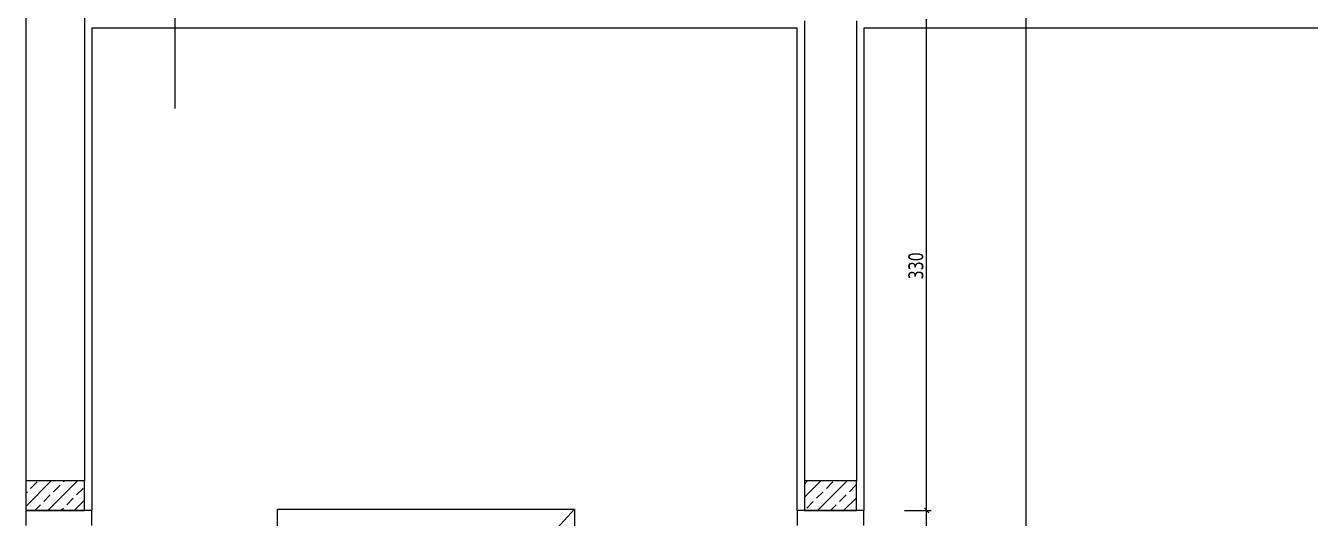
# Model space of a CAD drawing. Header units: millimetres. Extents: x 43168.9 to 43194.6, y -25545.1 to -25543.4.
# Drawn here: x 43182.2937 to 43182.4668, y -25544.6596 to -25544.5932 of the extents above; entities that cross this region are included whole.
import ezdxf

# ---------------------------------------------------------------- set-up
doc = ezdxf.new("R2010")
doc.units = ezdxf.units.MM
doc.header["$LTSCALE"] = 200
for name, color, linetype in [('dograma_sgh', 43, 'Continuous'), ('duv_sgh', 4, 'Continuous'), ('kolon-b.a_sgh', 6, 'Continuous'), ('olcuic_sgh', 183, 'Continuous'), ('siva_sgh', 145, 'Continuous'), ('tarama-betonarme_sgh', 223, 'Continuous'), ('yazi-malz_sgh', 7, 'Continuous')]:
    doc.layers.add(name, color=color, linetype=linetype)
doc.styles.add('dim', font='VERDANA.TTF', dxfattribs={"width": 0.7})

msp = doc.modelspace()

# ---------------------------------------------------------------- linework, layer by layer
for p, q in [((43182.29372, -25544.65856), (43182.30164, -25544.65856)), ((43182.39864, -25544.65856), (43182.40564, -25544.65856))]:
    msp.add_line(p, q)
at = {"color": 0, "linetype": 'ByBlock', "lineweight": -2}
for p, q in [((43182.4154, -25544.65886), (43182.4148, -25544.65826)), ((43182.4148, -25544.65826), (43182.4154, -25544.65886))]:
    msp.add_line(p, q, dxfattribs=at)
at = {"layer": 'dograma_sgh'}
for p, q in [((43182.29372, -25544.65856), (43182.29372, -25544.66056)), ((43182.30264, -25544.65856), (43182.29372, -25544.65856)), ((43182.30264, -25544.66056), (43182.30264, -25544.65856)), ((43182.32764, -25544.74436), (43182.32764, -25544.65836)), ((43182.32764, -25544.65836), (43182.36764, -25544.65836)), ((43182.36764, -25544.65836), (43182.36764, -25544.74436)), ((43182.39764, -25544.65856), (43182.39764, -25544.66056)), ((43182.40664, -25544.65856), (43182.39764, -25544.65856)), ((43182.40664, -25544.66056), (43182.40664, -25544.65856))]:
    msp.add_line(p, q, dxfattribs=at)
at = {"layer": 'dograma_sgh', "color": 145}
msp.add_line((43182.36764, -25544.65836), (43182.32764, -25544.70236), dxfattribs=at)
at = {"layer": 'duv_sgh'}
for p, q in [((43182.29372, -25544.58656), (43182.29372, -25544.65836)), ((43182.29372, -25544.58656), (43182.29372, -25544.65456)), ((43182.30164, -25544.58656), (43182.30164, -25544.65456)), ((43182.39864, -25544.59256), (43182.39864, -25544.65456)), ((43182.40564, -25544.59256), (43182.40564, -25544.65456)), ((43182.29372, -25544.65856), (43182.30164, -25544.65856)), ((43182.39864, -25544.65856), (43182.40564, -25544.65856))]:
    msp.add_line(p, q, dxfattribs=at)
at = {"layer": 'kolon-b.a_sgh'}
for p, q in [((43182.30164, -25544.65456), (43182.29372, -25544.65456)), ((43182.29372, -25544.65456), (43182.29372, -25544.65856)), ((43182.30164, -25544.65856), (43182.30164, -25544.65456)), ((43182.40564, -25544.65456), (43182.39864, -25544.65456)), ((43182.39864, -25544.65456), (43182.39864, -25544.65856)), ((43182.40564, -25544.65856), (43182.40564, -25544.65456)), ((43182.29372, -25544.65856), (43182.30164, -25544.65856)), ((43182.39864, -25544.65856), (43182.40564, -25544.65856))]:
    msp.add_line(p, q, dxfattribs=at)
at = {"layer": 'olcuic_sgh'}
for p, q in [((43182.42852, -25544.74681), (43182.42852, -25544.58631)), ((43182.4151, -25544.65881), (43182.4151, -25544.59231)), ((43182.4121, -25544.65856), (43182.4157, -25544.65856)), ((43182.4121, -25544.65856), (43182.4157, -25544.65856)), ((43182.4151, -25544.74681), (43182.4151, -25544.65831))]:
    msp.add_line(p, q, dxfattribs=at)
at = {"layer": 'siva_sgh'}
for p, q in [((43182.39764, -25544.59356), (43182.30264, -25544.59356)), ((43182.30264, -25544.59356), (43182.30264, -25544.65856)), ((43182.39764, -25544.65856), (43182.39764, -25544.59356)), ((43182.50064, -25544.59356), (43182.40664, -25544.59356)), ((43182.40664, -25544.59356), (43182.40664, -25544.65856))]:
    msp.add_line(p, q, dxfattribs=at)
at = {"layer": 'tarama-betonarme_sgh'}
for p, q in [((43182.29372, -25544.65801), (43182.29716, -25544.65456)), ((43182.29372, -25544.65624), (43182.29394, -25544.65602)), ((43182.29438, -25544.65558), (43182.29526, -25544.65469)), ((43182.2967, -25544.65856), (43182.3007, -25544.65456)), ((43182.29747, -25544.65602), (43182.29836, -25544.65513)), ((43182.2988, -25544.65469), (43182.29893, -25544.65456)), ((43182.30057, -25544.65646), (43182.30145, -25544.65558)), ((43182.39864, -25544.65676), (43182.40084, -25544.65456)), ((43182.39864, -25544.65499), (43182.39907, -25544.65456)), ((43182.40027, -25544.6569), (43182.40115, -25544.65602)), ((43182.40038, -25544.65856), (43182.40438, -25544.65456)), ((43182.40159, -25544.65558), (43182.40248, -25544.65469)), ((43182.40469, -25544.65602), (43182.40557, -25544.65513)), ((43182.29493, -25544.65856), (43182.29571, -25544.65779)), ((43182.29615, -25544.65734), (43182.29703, -25544.65646)), ((43182.29924, -25544.65779), (43182.30013, -25544.6569)), ((43182.30024, -25544.65856), (43182.30164, -25544.65716)), ((43182.39894, -25544.65823), (43182.39982, -25544.65734)), ((43182.40214, -25544.65856), (43182.40292, -25544.65779)), ((43182.40336, -25544.65734), (43182.40424, -25544.65646)), ((43182.40391, -25544.65856), (43182.40564, -25544.65683)), ((43182.29847, -25544.65856), (43182.2988, -25544.65823))]:
    msp.add_line(p, q, dxfattribs=at)
at = {"layer": 'yazi-malz_sgh'}
msp.add_line((43182.31379, -25544.54121), (43182.31379, -25544.60437), dxfattribs=at)

# ---------------------------------------------------------------- texts
at = {"layer": 'olcuic_sgh', "color": 2, "style": 'dim', "width": 0.7}
msp.add_text('330', height=0.002, rotation=90, dxfattribs=at).set_placement((43182.41464, -25544.62741))

doc.saveas('drawing.dxf')
